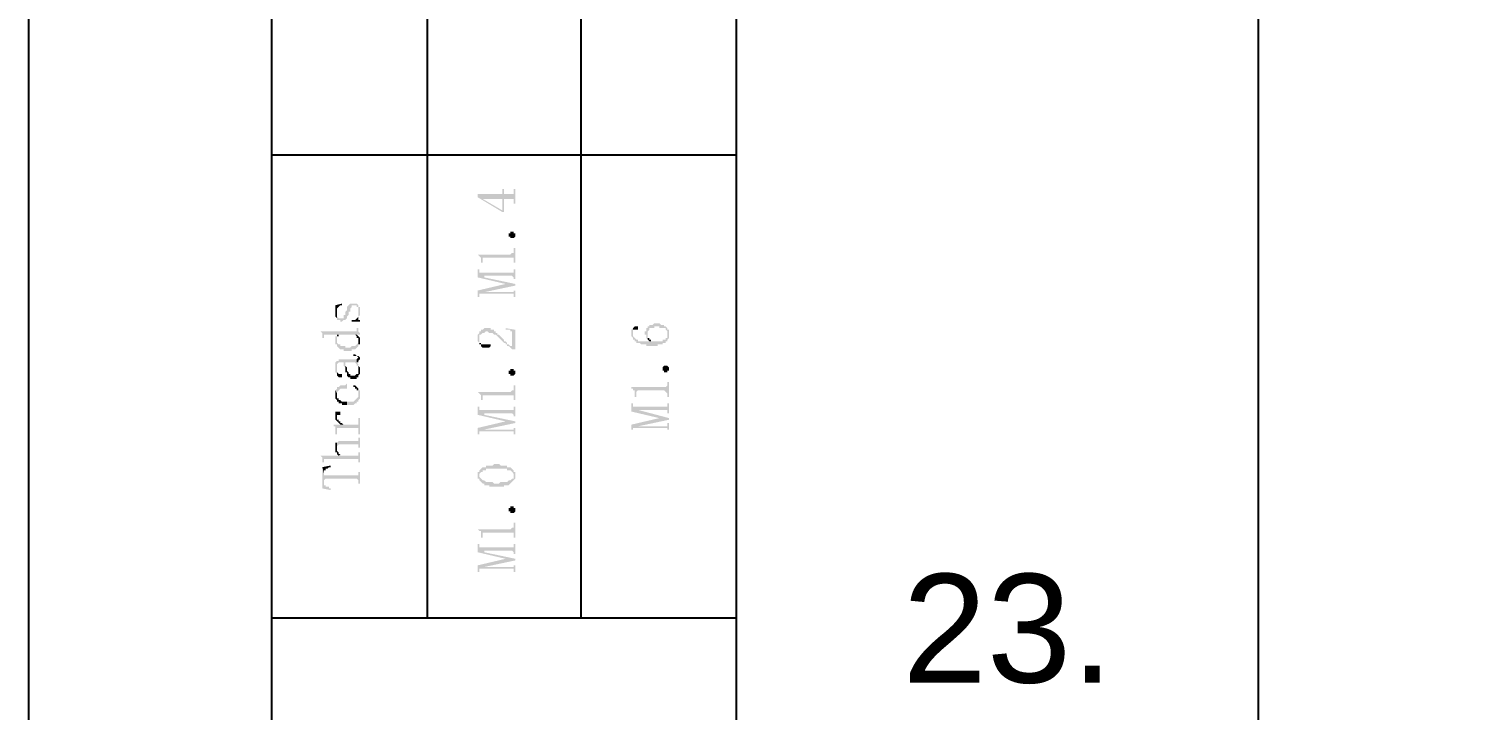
# Model space of a CAD drawing. Header units: millimetres. Extents: x 7018 to 13530, y 4187 to 5692.
# Drawn here: x 7965.94 to 8005.48, y 4669.94 to 4688.75 of the extents above; entities that cross this region are included whole.
import ezdxf

# ---------------------------------------------------------------- set-up
doc = ezdxf.new("R2010")
doc.units = ezdxf.units.MM
doc.styles.get("Standard").update_dxf_attribs({"font": 'arial.ttf'})

msp = doc.modelspace()

# ---------------------------------------------------------------- hatches: boundary and pattern name
at = {"transparency": 33554559}
for points in [[(7978.337, 4684.189), (7978.337, 4684.099), (7979.014, 4683.693), (7979.059, 4683.693), (7979.059, 4684.054), (7979.33, 4684.054), (7979.33, 4683.918), (7979.375, 4683.918), (7979.375, 4684.325), (7979.33, 4684.325), (7979.33, 4684.234), (7979.33, 4684.189), (7979.059, 4684.189), (7979.059, 4684.325), (7979.014, 4684.325), (7979.014, 4683.738), (7978.472, 4684.054), (7978.472, 4684.054)], [(7978.337, 4684.189), (7978.472, 4684.054), (7979.014, 4684.054), (7979.014, 4683.738), (7979.014, 4684.189)], [(7979.375, 4683.061), (7979.375, 4683.016), (7979.375, 4683.016), (7979.33, 4682.971), (7979.24, 4682.971), (7979.24, 4683.016), (7979.194, 4683.016), (7979.194, 4683.061), (7979.194, 4683.106), (7979.24, 4683.106), (7979.24, 4683.151), (7979.33, 4683.151), (7979.33, 4683.106), (7979.375, 4683.106), (7979.375, 4683.061)], [(7978.337, 4682.519), (7978.337, 4682.519), (7978.382, 4682.474), (7978.382, 4682.474), (7978.427, 4682.429), (7978.427, 4682.384), (7978.427, 4682.294), (7978.472, 4682.294), (7978.472, 4682.429), (7979.33, 4682.429), (7979.33, 4682.384), (7979.33, 4682.294), (7979.375, 4682.294), (7979.375, 4682.7), (7979.33, 4682.7), (7979.33, 4682.61), (7979.33, 4682.564), (7979.285, 4682.564), (7979.24, 4682.519)], [(7978.337, 4682.113), (7978.337, 4681.888), (7979.104, 4681.707), (7979.104, 4681.707), (7979.375, 4681.662), (7979.375, 4681.707), (7978.517, 4681.888), (7978.517, 4681.933), (7978.427, 4682.023), (7978.382, 4682.023), (7978.382, 4682.113)], [(7978.427, 4682.023), (7978.517, 4681.933), (7979.285, 4681.933), (7979.33, 4681.888), (7979.33, 4681.842), (7979.375, 4681.842), (7979.375, 4682.113), (7979.33, 4682.113), (7979.33, 4682.068), (7979.33, 4682.023), (7979.285, 4682.023)], [(7978.337, 4681.526), (7978.337, 4681.346), (7978.382, 4681.346), (7978.382, 4681.391), (7978.382, 4681.436), (7978.427, 4681.436), (7978.517, 4681.481), (7979.375, 4681.662), (7979.104, 4681.707)], [(7978.427, 4681.436), (7979.33, 4681.436), (7979.33, 4681.346), (7979.375, 4681.346), (7979.375, 4681.526), (7979.33, 4681.526), (7979.33, 4681.481), (7978.517, 4681.481)], [(7974.41, 4681.12), (7974.41, 4681.075), (7974.456, 4680.759), (7974.456, 4680.94), (7974.456, 4680.985), (7974.456, 4681.03), (7974.501, 4681.075), (7974.501, 4681.075), (7974.546, 4681.12), (7974.591, 4681.12), (7974.591, 4681.165)], [(7974.41, 4680.94), (7974.41, 4680.849), (7974.41, 4680.804), (7974.456, 4680.759), (7974.41, 4681.075), (7974.41, 4681.03)], [(7974.456, 4680.759), (7974.456, 4680.714), (7974.546, 4680.714), (7974.546, 4680.669), (7974.591, 4680.669), (7974.636, 4680.714), (7974.681, 4680.714), (7974.726, 4680.759), (7974.726, 4680.804), (7974.726, 4680.804), (7974.772, 4680.849), (7974.772, 4680.895), (7974.772, 4680.94), (7974.817, 4680.94), (7974.817, 4681.03), (7974.817, 4681.03), (7974.862, 4681.075), (7974.862, 4681.12), (7974.997, 4681.12), (7974.997, 4681.075), (7975.042, 4681.075), (7975.042, 4681.03), (7975.042, 4680.759), (7975.042, 4680.804), (7975.087, 4680.849), (7975.087, 4680.94), (7975.087, 4681.075), (7975.042, 4681.075), (7975.042, 4681.12), (7975.042, 4681.12), (7974.997, 4681.165), (7974.817, 4681.165), (7974.772, 4681.12), (7974.772, 4681.12), (7974.726, 4681.075), (7974.726, 4681.03), (7974.726, 4680.985), (7974.681, 4680.94), (7974.681, 4680.895), (7974.681, 4680.849), (7974.636, 4680.849), (7974.636, 4680.759), (7974.501, 4680.759), (7974.456, 4680.804), (7974.456, 4680.849), (7974.456, 4680.94)], [(7974.862, 4680.714), (7974.862, 4680.669), (7975.087, 4680.669), (7975.087, 4680.714), (7975.042, 4680.714), (7975.042, 4680.94), (7975.042, 4680.895), (7975.042, 4680.804), (7975.042, 4680.804), (7974.997, 4680.759), (7974.997, 4680.759), (7974.952, 4680.714), (7974.907, 4680.714)], [(7982.625, 4680.488), (7982.625, 4680.353), (7982.625, 4680.443), (7982.76, 4680.443), (7982.76, 4680.534), (7982.67, 4680.534)], [(7982.94, 4680.353), (7982.94, 4680.308), (7982.986, 4680.308), (7982.986, 4680.218), (7982.986, 4680.218), (7983.031, 4680.172), (7983.031, 4680.353), (7983.031, 4680.398), (7983.031, 4680.398), (7983.076, 4680.443), (7983.076, 4680.488), (7983.211, 4680.488), (7983.211, 4680.534), (7983.347, 4680.534), (7983.347, 4680.488), (7983.527, 4680.488), (7983.527, 4680.443), (7983.527, 4680.443), (7983.572, 4680.398), (7983.572, 4680.172), (7983.617, 4680.218), (7983.617, 4680.308), (7983.617, 4680.353), (7983.617, 4680.443), (7983.572, 4680.443), (7983.572, 4680.488), (7983.572, 4680.488), (7983.527, 4680.534), (7983.482, 4680.534), (7983.482, 4680.579), (7983.392, 4680.579), (7983.347, 4680.624), (7983.211, 4680.624), (7983.166, 4680.579), (7983.076, 4680.579), (7983.076, 4680.534), (7983.031, 4680.534), (7983.031, 4680.488), (7982.986, 4680.488), (7982.986, 4680.443), (7982.986, 4680.398), (7982.94, 4680.398)], [(7974.004, 4680.398), (7974.004, 4680.398), (7974.049, 4680.353), (7974.049, 4680.308), (7974.049, 4680.218), (7974.095, 4680.218), (7974.095, 4680.308), (7974.501, 4680.308), (7974.501, 4680.263), (7974.501, 4680.308), (7975.087, 4680.308), (7975.087, 4680.353), (7975.087, 4680.353), (7975.042, 4680.398), (7975.042, 4680.443), (7975.042, 4680.488), (7974.997, 4680.488), (7974.997, 4680.443), (7974.997, 4680.398), (7974.952, 4680.398)], [(7974.41, 4680.127), (7974.41, 4680.082), (7974.41, 4680.037), (7974.456, 4680.037), (7974.456, 4679.992), (7974.456, 4679.992), (7974.501, 4679.947), (7974.501, 4679.947), (7974.546, 4679.902), (7974.636, 4679.902), (7974.636, 4679.857), (7974.862, 4679.857), (7974.862, 4679.902), (7974.952, 4679.902), (7974.997, 4679.947), (7974.997, 4679.947), (7975.042, 4679.992), (7975.042, 4680.127), (7975.042, 4680.082), (7975.042, 4680.082), (7974.997, 4680.037), (7974.997, 4680.037), (7974.952, 4679.992), (7974.862, 4679.992), (7974.817, 4679.947), (7974.681, 4679.947), (7974.681, 4679.992), (7974.546, 4679.992), (7974.546, 4680.037), (7974.501, 4680.037), (7974.456, 4680.082), (7974.456, 4680.263), (7974.41, 4680.263), (7974.41, 4680.218), (7974.41, 4680.172)], [(7974.456, 4680.263), (7974.456, 4680.172), (7974.456, 4680.263), (7974.501, 4680.263), (7974.501, 4680.308), (7974.456, 4680.308)], [(7974.952, 4680.308), (7974.997, 4680.263), (7974.997, 4680.218), (7975.042, 4680.218), (7975.042, 4679.992), (7975.042, 4680.037), (7975.087, 4680.037), (7975.087, 4680.082), (7975.087, 4680.127), (7975.087, 4680.172), (7975.087, 4680.218), (7975.042, 4680.263), (7975.042, 4680.263), (7974.997, 4680.308)], [(7978.337, 4680.218), (7978.337, 4680.172), (7978.337, 4680.127), (7978.382, 4680.082), (7978.382, 4680.218), (7978.382, 4680.308), (7978.427, 4680.308), (7978.472, 4680.353), (7978.517, 4680.353), (7978.563, 4680.398), (7978.608, 4680.398), (7978.653, 4680.353), (7978.743, 4680.353), (7978.788, 4680.308), (7978.833, 4680.308), (7978.879, 4680.263), (7978.879, 4680.263), (7978.924, 4680.218), (7978.924, 4680.218), (7978.969, 4680.172), (7978.969, 4680.172), (7979.014, 4680.127), (7979.014, 4680.127), (7979.059, 4680.082), (7979.104, 4680.082), (7979.104, 4680.037), (7979.149, 4680.037), (7979.149, 4679.992), (7979.194, 4679.992), (7979.24, 4679.947), (7979.24, 4679.947), (7979.285, 4679.902), (7979.285, 4679.992), (7979.24, 4679.992), (7979.194, 4680.037), (7979.149, 4680.037), (7979.149, 4680.082), (7979.149, 4680.082), (7979.104, 4680.127), (7979.059, 4680.127), (7979.059, 4680.172), (7979.059, 4680.172), (7979.014, 4680.218), (7979.014, 4680.218), (7978.969, 4680.263), (7978.969, 4680.263), (7978.924, 4680.308), (7978.879, 4680.308), (7978.879, 4680.353), (7978.833, 4680.353), (7978.833, 4680.398), (7978.788, 4680.398), (7978.788, 4680.443), (7978.698, 4680.443), (7978.698, 4680.488), (7978.517, 4680.488), (7978.472, 4680.443), (7978.427, 4680.443), (7978.427, 4680.398), (7978.382, 4680.398), (7978.382, 4680.353), (7978.382, 4680.353), (7978.337, 4680.308), (7978.337, 4680.263), (7978.337, 4680.263)], [(7978.382, 4680.082), (7978.382, 4680.037), (7978.427, 4680.037), (7978.427, 4679.992), (7978.427, 4679.992), (7978.472, 4679.947), (7978.653, 4679.947), (7978.698, 4679.992), (7978.698, 4680.037), (7978.427, 4680.037), (7978.427, 4680.082), (7978.382, 4680.082), (7978.382, 4680.172), (7978.382, 4680.172)], [(7979.104, 4680.488), (7979.104, 4680.443), (7979.24, 4680.443), (7979.24, 4680.398), (7979.285, 4680.398), (7979.285, 4679.902), (7979.375, 4679.902), (7979.375, 4680.443)], [(7982.579, 4680.353), (7982.579, 4680.308), (7982.579, 4680.263), (7982.625, 4680.218), (7982.625, 4680.172), (7982.67, 4680.172), (7982.67, 4680.127), (7982.715, 4680.127), (7982.715, 4680.082), (7982.805, 4680.082), (7982.85, 4680.037), (7982.986, 4680.037), (7982.986, 4679.992), (7983.302, 4679.992), (7983.302, 4680.037), (7983.437, 4680.037), (7983.437, 4680.082), (7983.527, 4680.082), (7983.527, 4680.127), (7983.572, 4680.127), (7983.572, 4680.172), (7983.572, 4680.308), (7983.572, 4680.218), (7983.527, 4680.218), (7983.527, 4680.172), (7983.437, 4680.172), (7983.437, 4680.127), (7982.76, 4680.127), (7982.76, 4680.172), (7982.715, 4680.172), (7982.67, 4680.218), (7982.67, 4680.218), (7982.625, 4680.263), (7982.625, 4680.308), (7982.625, 4680.488), (7982.579, 4680.443), (7982.579, 4680.398)], [(7983.031, 4680.172), (7983.031, 4680.172), (7983.076, 4680.127), (7983.121, 4680.127), (7983.121, 4680.172), (7983.076, 4680.172), (7983.076, 4680.218), (7983.031, 4680.218), (7983.031, 4680.263), (7983.031, 4680.353)], [(7974.907, 4679.766), (7974.907, 4679.721), (7974.997, 4679.721), (7975.042, 4679.676), (7975.042, 4679.541), (7975.042, 4679.586), (7975.042, 4679.586), (7975.087, 4679.631), (7975.087, 4679.676), (7975.042, 4679.721), (7974.997, 4679.721), (7974.952, 4679.766)], [(7974.41, 4679.405), (7974.41, 4679.36), (7974.41, 4679.27), (7974.41, 4679.27), (7974.456, 4679.225), (7974.456, 4679.405), (7974.456, 4679.496), (7974.456, 4679.496), (7974.501, 4679.541), (7974.636, 4679.541), (7974.636, 4679.45), (7974.681, 4679.405), (7974.681, 4679.36), (7974.681, 4679.541), (7974.952, 4679.541), (7974.997, 4679.496), (7974.997, 4679.45), (7975.042, 4679.45), (7975.042, 4679.36), (7975.042, 4679.315), (7975.042, 4679.496), (7975.042, 4679.496), (7974.997, 4679.541), (7974.997, 4679.631), (7974.501, 4679.631), (7974.501, 4679.586), (7974.456, 4679.586), (7974.41, 4679.541)], [(7974.456, 4679.225), (7974.456, 4679.18), (7974.456, 4679.18), (7974.501, 4679.134), (7974.591, 4679.134), (7974.591, 4679.18), (7974.591, 4679.225), (7974.501, 4679.225), (7974.456, 4679.27), (7974.456, 4679.405)], [(7974.681, 4679.36), (7974.681, 4679.27), (7974.726, 4679.27), (7974.726, 4679.225), (7974.726, 4679.18), (7974.726, 4679.18), (7974.772, 4679.134), (7974.817, 4679.134), (7974.817, 4679.089), (7974.997, 4679.089), (7974.997, 4679.134), (7975.042, 4679.134), (7975.042, 4679.18), (7975.042, 4679.18), (7975.087, 4679.225), (7975.087, 4679.315), (7975.087, 4679.36), (7975.087, 4679.405), (7975.042, 4679.45), (7975.042, 4679.27), (7975.042, 4679.225), (7974.997, 4679.225), (7974.952, 4679.18), (7974.817, 4679.18), (7974.817, 4679.225), (7974.772, 4679.225), (7974.772, 4679.27), (7974.772, 4679.27), (7974.726, 4679.315), (7974.726, 4679.36), (7974.726, 4679.405), (7974.681, 4679.45), (7974.681, 4679.541)], [(7974.997, 4679.631), (7974.997, 4679.541), (7975.042, 4679.541), (7975.042, 4679.676), (7975.042, 4679.676)], [(7979.375, 4679.27), (7979.375, 4679.225), (7979.375, 4679.225), (7979.33, 4679.18), (7979.24, 4679.18), (7979.24, 4679.225), (7979.194, 4679.225), (7979.194, 4679.27), (7979.194, 4679.315), (7979.24, 4679.315), (7979.24, 4679.36), (7979.33, 4679.36), (7979.33, 4679.315), (7979.375, 4679.315), (7979.375, 4679.27)], [(7983.617, 4679.36), (7983.617, 4679.315), (7983.572, 4679.315), (7983.572, 4679.27), (7983.482, 4679.27), (7983.482, 4679.315), (7983.437, 4679.315), (7983.437, 4679.36), (7983.437, 4679.405), (7983.437, 4679.405), (7983.482, 4679.45), (7983.572, 4679.45), (7983.617, 4679.405), (7983.617, 4679.36)], [(7974.41, 4678.773), (7974.456, 4678.683), (7974.456, 4678.728), (7974.456, 4678.728), (7974.501, 4678.773), (7974.501, 4678.773), (7974.546, 4678.819), (7974.726, 4678.819), (7974.726, 4678.367), (7974.907, 4678.367), (7974.952, 4678.412), (7974.997, 4678.412), (7974.997, 4678.457), (7975.042, 4678.457), (7975.042, 4678.503), (7975.042, 4678.503), (7975.087, 4678.548), (7975.087, 4678.593), (7975.087, 4678.683), (7975.087, 4678.728), (7975.087, 4678.773), (7975.042, 4678.773), (7975.042, 4678.819), (7975.042, 4678.683), (7975.042, 4678.593), (7975.042, 4678.593), (7974.997, 4678.548), (7974.997, 4678.548), (7974.952, 4678.503), (7974.952, 4678.503), (7974.907, 4678.457), (7974.726, 4678.457), (7974.726, 4678.954), (7974.726, 4678.954), (7974.681, 4678.909), (7974.546, 4678.909), (7974.501, 4678.864), (7974.456, 4678.864), (7974.456, 4678.819), (7974.456, 4678.819)], [(7982.579, 4678.864), (7982.579, 4678.819), (7982.625, 4678.819), (7982.625, 4678.773), (7982.67, 4678.773), (7982.67, 4678.728), (7982.67, 4678.593), (7982.715, 4678.593), (7982.715, 4678.728), (7982.715, 4678.728), (7982.76, 4678.773), (7983.482, 4678.773), (7983.527, 4678.728), (7983.527, 4678.728), (7983.572, 4678.683), (7983.572, 4678.593), (7983.617, 4678.593), (7983.617, 4678.999), (7983.572, 4678.999), (7983.572, 4678.909), (7983.572, 4678.909), (7983.527, 4678.864), (7983.482, 4678.864)], [(7974.41, 4678.638), (7974.41, 4678.548), (7974.41, 4678.548), (7974.456, 4678.503), (7974.456, 4678.457), (7974.501, 4678.457), (7974.501, 4678.412), (7974.591, 4678.412), (7974.591, 4678.367), (7974.726, 4678.367), (7974.726, 4678.457), (7974.591, 4678.457), (7974.546, 4678.503), (7974.501, 4678.503), (7974.501, 4678.548), (7974.456, 4678.548), (7974.456, 4678.593), (7974.456, 4678.683), (7974.41, 4678.773), (7974.41, 4678.728), (7974.41, 4678.683)], [(7974.907, 4678.864), (7974.952, 4678.864), (7974.952, 4678.819), (7974.997, 4678.819), (7974.997, 4678.773), (7975.042, 4678.773), (7975.042, 4678.728), (7975.042, 4678.683), (7975.042, 4678.819), (7975.042, 4678.819), (7974.997, 4678.864), (7974.997, 4678.864), (7974.952, 4678.909), (7974.907, 4678.909)], [(7978.337, 4678.728), (7978.337, 4678.728), (7978.382, 4678.683), (7978.382, 4678.683), (7978.427, 4678.638), (7978.427, 4678.593), (7978.427, 4678.503), (7978.472, 4678.503), (7978.472, 4678.638), (7979.33, 4678.638), (7979.33, 4678.593), (7979.33, 4678.503), (7979.375, 4678.503), (7979.375, 4678.909), (7979.33, 4678.909), (7979.33, 4678.819), (7979.33, 4678.773), (7979.285, 4678.773), (7979.24, 4678.728)], [(7974.41, 4678.096), (7974.41, 4678.006), (7974.41, 4677.961), (7974.456, 4677.916), (7974.456, 4678.051), (7974.456, 4678.096), (7974.546, 4678.096), (7974.546, 4678.142), (7974.546, 4678.187), (7974.41, 4678.187), (7974.41, 4678.142)], [(7978.337, 4678.322), (7978.337, 4678.096), (7979.104, 4677.916), (7979.104, 4677.916), (7979.375, 4677.871), (7979.375, 4677.916), (7978.517, 4678.096), (7978.517, 4678.142), (7978.427, 4678.232), (7978.382, 4678.232), (7978.382, 4678.322)], [(7978.427, 4678.232), (7978.517, 4678.142), (7979.285, 4678.142), (7979.33, 4678.096), (7979.33, 4678.051), (7979.375, 4678.051), (7979.375, 4678.322), (7979.33, 4678.322), (7979.33, 4678.277), (7979.33, 4678.232), (7979.285, 4678.232)], [(7982.579, 4678.412), (7982.579, 4678.187), (7983.347, 4678.006), (7983.347, 4678.006), (7983.617, 4677.961), (7983.617, 4678.006), (7982.76, 4678.232), (7982.76, 4678.232), (7982.67, 4678.322), (7982.625, 4678.322), (7982.625, 4678.367), (7982.625, 4678.412)], [(7982.67, 4678.322), (7982.76, 4678.232), (7983.572, 4678.232), (7983.572, 4678.187), (7983.572, 4678.142), (7983.617, 4678.142), (7983.617, 4678.412), (7983.572, 4678.412), (7983.572, 4678.367), (7983.572, 4678.322), (7983.527, 4678.322)], [(7974.365, 4677.826), (7974.365, 4677.78), (7974.41, 4677.78), (7974.41, 4677.69), (7974.41, 4677.645), (7974.41, 4677.555), (7974.456, 4677.555), (7974.456, 4677.69), (7974.456, 4677.735), (7975.042, 4677.735), (7975.042, 4677.69), (7975.042, 4677.555), (7975.087, 4677.555), (7975.087, 4678.006), (7975.042, 4678.006), (7975.042, 4677.871), (7975.042, 4677.826), (7974.591, 4677.826)], [(7974.456, 4677.916), (7974.456, 4677.916), (7974.501, 4677.871), (7974.501, 4677.871), (7974.546, 4677.826), (7974.636, 4677.826), (7974.591, 4677.871), (7974.546, 4677.871), (7974.546, 4677.916), (7974.501, 4677.916), (7974.501, 4677.961), (7974.456, 4677.961), (7974.456, 4678.006), (7974.456, 4678.051)], [(7978.337, 4677.735), (7978.337, 4677.555), (7978.382, 4677.555), (7978.382, 4677.6), (7978.382, 4677.645), (7978.427, 4677.645), (7978.517, 4677.69), (7979.375, 4677.871), (7979.104, 4677.916)], [(7982.579, 4677.826), (7982.579, 4677.69), (7982.625, 4677.69), (7982.625, 4677.735), (7982.67, 4677.735), (7982.76, 4677.78), (7983.617, 4677.961), (7983.347, 4678.006)], [(7982.67, 4677.735), (7983.572, 4677.735), (7983.572, 4677.69), (7983.617, 4677.69), (7983.617, 4677.871), (7983.572, 4677.871), (7983.572, 4677.826), (7983.572, 4677.78), (7982.76, 4677.78)], [(7974.456, 4677.329), (7974.456, 4677.194), (7974.456, 4677.239), (7974.501, 4677.284), (7975.042, 4677.284), (7975.042, 4677.194), (7975.087, 4677.194), (7975.087, 4677.465), (7975.042, 4677.465), (7975.042, 4677.419), (7975.042, 4677.374), (7974.501, 4677.374)], [(7978.427, 4677.645), (7979.33, 4677.645), (7979.33, 4677.555), (7979.375, 4677.555), (7979.375, 4677.735), (7979.33, 4677.735), (7979.33, 4677.69), (7978.517, 4677.69)], [(7974.004, 4676.968), (7974.004, 4676.968), (7974.049, 4676.923), (7974.049, 4676.878), (7974.049, 4676.788), (7974.095, 4676.788), (7974.095, 4676.833), (7974.095, 4676.878), (7975.042, 4676.878), (7975.042, 4676.788), (7975.087, 4676.788), (7975.087, 4677.058), (7975.042, 4677.058), (7975.042, 4677.013), (7975.042, 4676.968), (7974.546, 4676.968), (7974.546, 4677.013), (7974.501, 4676.968)], [(7974.41, 4677.194), (7974.41, 4677.149), (7974.41, 4677.058), (7974.456, 4677.058), (7974.456, 4677.013), (7974.456, 4677.013), (7974.501, 4676.968), (7974.501, 4676.968), (7974.546, 4677.013), (7974.501, 4677.013), (7974.501, 4677.058), (7974.501, 4677.058), (7974.456, 4677.103), (7974.456, 4677.329), (7974.41, 4677.329), (7974.41, 4677.239), (7974.41, 4677.239)], [(7974.049, 4676.652), (7974.095, 4676.472), (7974.095, 4676.562), (7974.14, 4676.562), (7974.14, 4676.607), (7974.185, 4676.607), (7974.23, 4676.652), (7974.275, 4676.652), (7974.275, 4676.697)], [(7974.049, 4676.652), (7974.049, 4676.065), (7974.275, 4676.02), (7974.275, 4676.065), (7974.23, 4676.065), (7974.23, 4676.111), (7974.14, 4676.111), (7974.14, 4676.156), (7974.095, 4676.156), (7974.095, 4676.246), (7974.095, 4676.472)], [(7978.337, 4676.427), (7978.337, 4676.336), (7978.382, 4676.336), (7978.382, 4676.291), (7978.382, 4676.427), (7978.382, 4676.472), (7978.382, 4676.472), (7978.427, 4676.517), (7978.472, 4676.517), (7978.472, 4676.562), (7978.563, 4676.562), (7978.563, 4676.607), (7979.149, 4676.607), (7979.149, 4676.562), (7979.24, 4676.562), (7979.285, 4676.517), (7979.285, 4676.517), (7979.33, 4676.472), (7979.33, 4676.427), (7979.33, 4676.562), (7979.33, 4676.562), (7979.285, 4676.607), (7979.285, 4676.607), (7979.24, 4676.652), (7979.149, 4676.652), (7979.149, 4676.697), (7978.969, 4676.697), (7978.924, 4676.742), (7978.788, 4676.742), (7978.743, 4676.697), (7978.563, 4676.697), (7978.563, 4676.652), (7978.472, 4676.652), (7978.427, 4676.607), (7978.427, 4676.607), (7978.382, 4676.562), (7978.382, 4676.517), (7978.337, 4676.517)], [(7974.095, 4676.472), (7974.095, 4676.246), (7974.095, 4676.291), (7974.095, 4676.291), (7974.14, 4676.336), (7974.997, 4676.336), (7975.042, 4676.291), (7975.042, 4676.201), (7975.087, 4676.201), (7975.087, 4676.517), (7975.042, 4676.517), (7975.042, 4676.472), (7975.042, 4676.427), (7974.095, 4676.427)], [(7978.382, 4676.291), (7978.427, 4676.246), (7978.427, 4676.246), (7978.472, 4676.201), (7978.517, 4676.201), (7978.517, 4676.156), (7978.653, 4676.156), (7978.653, 4676.111), (7979.059, 4676.111), (7979.059, 4676.156), (7979.194, 4676.156), (7979.24, 4676.201), (7979.24, 4676.201), (7979.285, 4676.246), (7979.285, 4676.246), (7979.33, 4676.291), (7979.33, 4676.291), (7979.375, 4676.336), (7979.375, 4676.381), (7979.375, 4676.427), (7979.375, 4676.472), (7979.375, 4676.517), (7979.33, 4676.517), (7979.33, 4676.562), (7979.33, 4676.381), (7979.33, 4676.336), (7979.285, 4676.336), (7979.24, 4676.291), (7979.194, 4676.291), (7979.149, 4676.246), (7978.969, 4676.246), (7978.924, 4676.201), (7978.788, 4676.201), (7978.743, 4676.246), (7978.563, 4676.246), (7978.517, 4676.291), (7978.472, 4676.291), (7978.427, 4676.336), (7978.427, 4676.336), (7978.382, 4676.381), (7978.382, 4676.427)], [(7979.375, 4675.479), (7979.375, 4675.434), (7979.375, 4675.434), (7979.33, 4675.388), (7979.24, 4675.388), (7979.24, 4675.434), (7979.194, 4675.434), (7979.194, 4675.479), (7979.194, 4675.524), (7979.24, 4675.524), (7979.24, 4675.569), (7979.33, 4675.569), (7979.33, 4675.524), (7979.375, 4675.524), (7979.375, 4675.479)], [(7978.337, 4674.937), (7978.337, 4674.937), (7978.382, 4674.892), (7978.427, 4674.892), (7978.427, 4674.847), (7978.427, 4674.802), (7978.427, 4674.711), (7978.472, 4674.711), (7978.472, 4674.847), (7979.33, 4674.847), (7979.33, 4674.802), (7979.33, 4674.711), (7979.375, 4674.711), (7979.375, 4675.118), (7979.33, 4675.118), (7979.33, 4675.027), (7979.33, 4674.982), (7979.285, 4674.982), (7979.24, 4674.937)], [(7978.337, 4674.531), (7978.337, 4674.305), (7979.104, 4674.125), (7979.104, 4674.125), (7979.375, 4674.08), (7979.375, 4674.125), (7978.517, 4674.305), (7978.517, 4674.35), (7978.427, 4674.441), (7978.382, 4674.441), (7978.382, 4674.531)], [(7978.427, 4674.441), (7978.517, 4674.35), (7979.285, 4674.35), (7979.33, 4674.305), (7979.33, 4674.26), (7979.375, 4674.26), (7979.375, 4674.531), (7979.33, 4674.531), (7979.33, 4674.486), (7979.33, 4674.441), (7979.285, 4674.441)], [(7978.337, 4673.944), (7978.337, 4673.764), (7978.382, 4673.764), (7978.382, 4673.809), (7978.382, 4673.854), (7978.427, 4673.854), (7978.517, 4673.899), (7979.375, 4674.08), (7979.104, 4674.125)], [(7978.427, 4673.854), (7979.33, 4673.854), (7979.33, 4673.764), (7979.375, 4673.764), (7979.375, 4673.944), (7979.33, 4673.944), (7979.33, 4673.899), (7978.517, 4673.899)]]:
    msp.add_hatch(color=256, dxfattribs=at).paths.add_polyline_path(points)

# ---------------------------------------------------------------- linework, layer by layer
for p, q in [((7972.65, 4815.918), (7972.65, 4529.177)), ((7999.875, 4815.918), (7999.875, 4559.957))]:
    msp.add_line(p, q)
msp.add_lwpolyline([(8385.944, 4524.918), (8385.944, 4821.918), (7965.944, 4821.918), (7965.944, 4524.918)], close=True)
for points in [[(7985.468, 4815.918), (7985.468, 4529.177)], [(7976.938, 4710.185), (7976.938, 4672.5)], [(7981.18, 4710.185), (7981.18, 4672.5)], [(7972.65, 4685.272), (7985.468, 4685.272)], [(7972.65, 4672.5), (7985.468, 4672.5)]]:
    msp.add_lwpolyline(points)

# ---------------------------------------------------------------- texts
at = {"insert": (7992.969, 4672.187), "char_height": 2.9997, "width": 34.34827, "attachment_point": 5}
msp.add_mtext('23.', dxfattribs=at)

doc.saveas('drawing.dxf')
